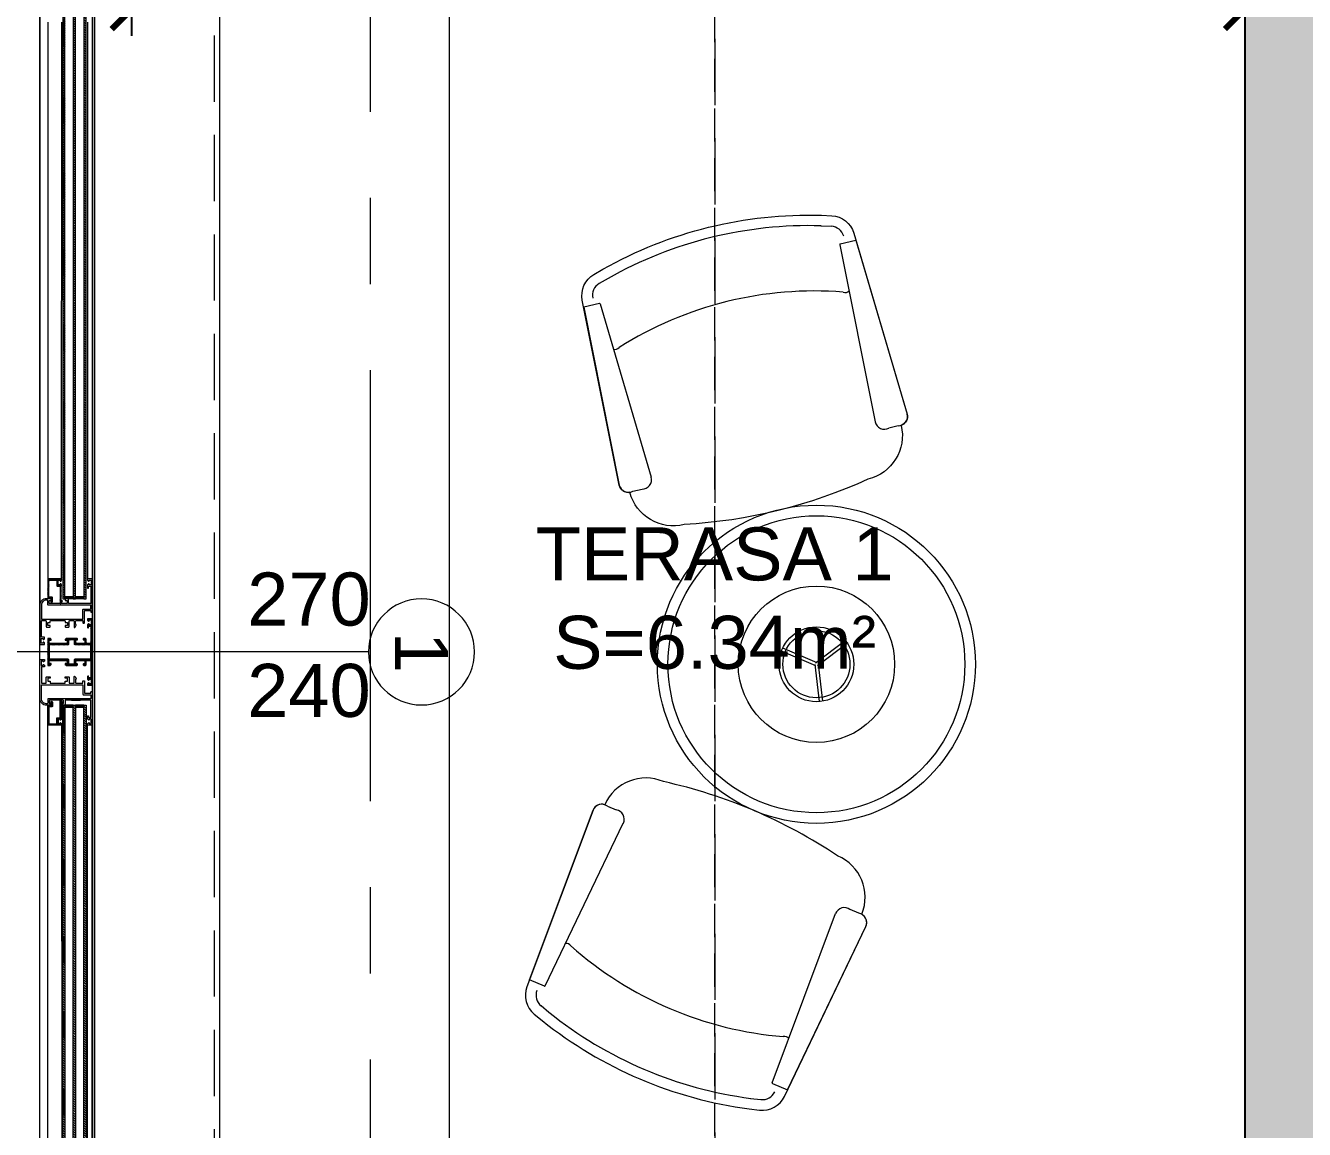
# Model space of a CAD drawing. Header units: centimetres. Extents: x 86156 to 91557, y -55119 to -48172.
# Drawn here: x 89018.8 to 89260, y -51895.5 to -51687.4 of the extents above; entities that cross this region are included whole.
import ezdxf

# ---------------------------------------------------------------- set-up
doc = ezdxf.new("R2010")
doc.units = ezdxf.units.CM
doc.header["$LTSCALE"] = 50
doc.header["$MEASUREMENT"] = 0
for name, pattern in [('AXES', [2, 1.25, -0.25, 0.25, -0.25]), ('CACHE', [0.375, 0.25, -0.125]), ('CACHE2', [4.7625, 3.175, -1.5875])]:
    doc.linetypes.add(name, pattern=pattern)
doc.layers.get('0').update_dxf_attribs({"color": 8})
for name, color, linetype in [('AXES', 10, 'AXES'), ('BORD', 5, 'Continuous'), ('COTE 50ème', 1, 'Continuous')]:
    doc.layers.add(name, color=color, linetype=linetype)
for name, color, linetype, lineweight in [('BETON CACHE', 4, 'CACHE', 5), ('BETON HACHURE', 253, 'Continuous', 13), ('CONSOLE ISOL.', 214, 'Continuous', 15), ('MACONNERIE COUPE', 7, 'Continuous', 30), ('mobilimi', 8, 'Continuous', 9), ('WINDOWS', 21, 'Continuous', 5)]:
    doc.layers.add(name, color=color, linetype=linetype, lineweight=lineweight)
doc.layers.add('DEMOL', color=7, linetype='Continuous', lineweight=60, true_color=0x997300)
doc.layers.add('FMULT', color=150, linetype='Continuous', plot=False)
doc.styles.add('GENERATED_STYLE_1', font='arial.ttf')
doc.styles.add('RS_TEXT_1.50', font='arial.ttf', dxfattribs={"height": 12.5})
doc.styles.add('RS_TXT_50', font='arial.ttf', dxfattribs={"height": 12.5})
doc.dimstyles.new('RS_50CM_LINEAIRE', dxfattribs={"dimscale": 5, "dimtxt": 12.5, "dimasz": 1.5, "dimexe": 1, "dimexo": 2.5, "dimgap": 1, "dimtad": 1, "dimdec": 1, "dimrnd": 0.5, "dimdsep": 46, "dimtxsty": 'RS_TXT_50', "dimblk1": 'ARCHTICK', "dimblk2": 'ARCHTICK', "dimsah": 1, "dimcen": 2.5, "dimdle": 1, "dimclrt": 4, "dimadec": 0, "dimazin": 2, "dimtfac": 1, "dimtdec": 1, "dimtix": 1, "dimtmove": 2, "dimatfit": 3, "dimfxl": 1, "dimtolj": 1, "dimtzin": 0, "dimarcsym": 0})
pattern_1 = [(135, (-46708.70849, -43897.46996), (-0.08838834765, -0.08838834765), [])]
pattern_2 = [(135, (-46708.9128, -43897.46996), (-0.2209708691, -0.2209708691), [])]

# ---------------------------------------------------------------- blocks, each defined once
blk = doc.blocks.new('A$Ccef6f35f')
at = {"layer": 'AXES', "lineweight": 5, "ltscale": 1.3}
blk.add_line((805, 1580), (805, -1344.97), dxfattribs=at)
blk = doc.blocks.new('DRITARE POS 1')
at = {"layer": 'WINDOWS'}
h = blk.add_hatch(dxfattribs=at)
h.set_pattern_fill('ANSI31', color=140, scale=2.5, angle=450)
h.set_pattern_definition(pattern_2)
h.paths.add_polyline_path([(-8.71, -124.96), (-8.71, -12.58), (-8.31, -12.58), (-8.31, -124.96)])
h.paths.add_polyline_path([(-6.71, -124.96), (-6.71, -12.58), (-6.31, -12.58), (-6.31, -124.96)])
h.paths.add_polyline_path([(-4.71, -124.96), (-4.71, -12.58), (-4.31, -12.58), (-4.31, -124.96)])
at = {"layer": 'WINDOWS', "transparency": 33554559}
h = blk.add_hatch(dxfattribs=at)
h.set_pattern_fill('ANSI31', color=140, angle=450)
h.set_pattern_definition([(135, (-46708.90849, -43880.46996), (-0.08838834765, -0.08838834765), [])])
h.paths.add_polyline_path([(-6.71, -12.58), (-8.31, -12.58), (-8.31, -12.98), (-6.71, -12.98)])
h.paths.add_polyline_path([(-4.71, -12.58), (-6.31, -12.58), (-6.31, -12.98), (-4.71, -12.98)])
h.paths.add_polyline_path([(-6.71, -124.56), (-8.31, -124.56), (-8.31, -124.96), (-6.71, -124.96)])
h.paths.add_polyline_path([(-4.71, -124.56), (-6.31, -124.56), (-6.31, -124.96), (-4.71, -124.96)])
h = blk.add_hatch(dxfattribs=at)
h.set_pattern_fill('ANSI31', color=256, angle=450)
h.set_pattern_definition(pattern_1)
h.paths.add_polyline_path([(-1.49, -121.28, 0.414214), (-1.55, -121.22), (-4.06, -121.22, 0.414214), (-4.11, -121.28), (-4.11, -121.48, 0.250765), (-4.09, -121.53), (-3.92, -121.66, 0.599022), (-3.83, -121.61), (-3.83, -121.54, -0.414214), (-3.78, -121.48), (-3.51, -121.48, -0.414214), (-3.46, -121.54), (-3.46, -122.28, -0.414214), (-3.51, -122.34), (-3.78, -122.34, -0.414214), (-3.83, -122.28), (-3.83, -122.21, 0.599022), (-3.92, -122.16), (-4.09, -122.29, 0.250765), (-4.11, -122.34), (-4.11, -122.54, 0.414214), (-4.06, -122.6), (-4.02, -122.6), (-4.02, -125.29, -0.414214), (-4.07, -125.34), (-4.15, -125.34, 0.603122), (-4.23, -125.49), (-3.98, -125.85, 0.737396), (-3.81, -125.79), (-3.81, -122.66, -0.414214), (-3.76, -122.6), (-3.31, -122.6, 0.414214), (-3.22, -122.51), (-3.22, -121.5, -0.414214), (-3.16, -121.44), (-1.81, -121.44, -0.414214), (-1.72, -121.54), (-1.72, -124.58, -0.414214), (-1.81, -124.67), (-2.28, -124.67, 0.414214), (-2.37, -124.77), (-2.37, -125.5, 1.657435), (-2.12, -125.37, -0.247394), (-2.15, -125.33), (-2.15, -124.95, -0.414214), (-2.09, -124.9), (-1.74, -124.9), (-1.74, -124.95), (-1.49, -124.95), (-1.49, -124.9)])
at = {"layer": 'WINDOWS'}
h = blk.add_hatch(dxfattribs=at)
h.set_pattern_fill('ANSI31', color=256, angle=450)
h.set_pattern_definition(pattern_1)
h.paths.add_polyline_path([(-9.61, -130.17, -0.414214), (-9.56, -130.11), (-9.26, -130.11, -0.414214), (-9.2, -130.17), (-9.2, -130.38, 1), (-9, -130.38), (-9, -129.85, 0.250765), (-9.02, -129.8), (-9.19, -129.69, 0.599022), (-9.28, -129.74), (-9.28, -129.81, -0.414214), (-9.33, -129.87), (-9.59, -129.87, -0.414214), (-9.65, -129.81), (-9.65, -129.03, -0.414214), (-9.59, -128.97), (-9.33, -128.97, -0.414214), (-9.28, -129.03), (-9.28, -129.14, 0.599022), (-9.19, -129.19), (-9.02, -129.07, 0.250765), (-9, -129.03), (-9, -128.78, 0.414214), (-9.05, -128.73), (-9.84, -128.73, 0.414214), (-9.89, -128.78), (-9.89, -135), (-9.89, -141.22, 0.414214), (-9.84, -141.27), (-9.05, -141.27, 0.414214), (-9, -141.22), (-9, -140.97, 0.250765), (-9.02, -140.93), (-9.19, -140.81, 0.599022), (-9.28, -140.86), (-9.28, -140.97, -0.414214), (-9.33, -141.03), (-9.59, -141.03, -0.414214), (-9.65, -140.97), (-9.65, -140.19, -0.414214), (-9.59, -140.13), (-9.33, -140.13, -0.414214), (-9.28, -140.19), (-9.28, -140.26, 0.599022), (-9.19, -140.31), (-9.02, -140.2, 0.250765), (-9, -140.15), (-9, -139.62, 1), (-9.2, -139.62), (-9.2, -139.83, -0.414214), (-9.26, -139.89), (-9.56, -139.89, -0.414214), (-9.61, -139.83), (-9.61, -136.66, -0.414214), (-9.56, -136.61), (-8.83, -136.61, -0.414214), (-8.74, -136.7), (-8.74, -137.35, 0.414214), (-8.55, -137.54), (-8.29, -137.54, 0.198912), (-8.25, -137.52), (-8.19, -137.46, 0.198912), (-8.18, -137.42), (-8.18, -137.31, 0.414214), (-8.23, -137.26), (-8.4, -137.26, -0.414214), (-8.46, -137.2), (-8.46, -136.7, -0.414214), (-8.36, -136.61), (-6.91, -136.61, -0.414214), (-6.81, -136.7), (-6.81, -137.2, -0.414214), (-6.87, -137.26), (-7.04, -137.26, 0.414214), (-7.09, -137.31), (-7.09, -137.42, 0.198912), (-7.08, -137.46), (-7.02, -137.52, 0.198912), (-6.98, -137.54), (-4.97, -137.54, 0.198912), (-4.93, -137.52), (-4.78, -137.37, 0.198912), (-4.76, -137.33), (-4.76, -137.26, 0.414214), (-4.82, -137.2), (-5, -137.2, -0.340481), (-5.13, -137.11), (-5.13, -136.7, -0.414214), (-5.04, -136.61), (-1.87, -136.61, -0.414214), (-1.77, -136.7), (-1.77, -137.11, -0.414214), (-1.87, -137.2), (-2.09, -137.2, 0.414214), (-2.15, -137.26), (-2.15, -137.33, 0.198912), (-2.13, -137.37), (-1.98, -137.52, 0.198912), (-1.94, -137.54), (-1.55, -137.54, 0.414214), (-1.49, -137.48), (-1.49, -135), (-1.49, -132.52, 0.414214), (-1.55, -132.46), (-1.94, -132.46, 0.198912), (-1.98, -132.48), (-2.13, -132.63, 0.198912), (-2.15, -132.67), (-2.15, -132.74, 0.414214), (-2.09, -132.8), (-1.87, -132.8, -0.414214), (-1.77, -132.89), (-1.77, -133.3, -0.414214), (-1.87, -133.39), (-5.04, -133.39, -0.414214), (-5.13, -133.3), (-5.13, -132.89, -0.340481), (-5, -132.8), (-4.82, -132.8, 0.414214), (-4.76, -132.74), (-4.76, -132.67, 0.198912), (-4.78, -132.63), (-4.93, -132.48, 0.198912), (-4.97, -132.46), (-6.98, -132.46, 0.198912), (-7.02, -132.48), (-7.08, -132.54, 0.198912), (-7.09, -132.58), (-7.09, -132.69, 0.414214), (-7.04, -132.74), (-6.87, -132.74, -0.414214), (-6.81, -132.8), (-6.81, -133.3, -0.414214), (-6.91, -133.39), (-8.36, -133.39, -0.414214), (-8.46, -133.3), (-8.46, -132.8, -0.414214), (-8.4, -132.74), (-8.23, -132.74, 0.414214), (-8.18, -132.69), (-8.18, -132.58, 0.198912), (-8.19, -132.54), (-8.25, -132.48, 0.198912), (-8.29, -132.46), (-8.55, -132.46, 0.414214), (-8.74, -132.65), (-8.74, -133.3, -0.414214), (-8.83, -133.39), (-9.56, -133.39, -0.414214), (-9.61, -133.34)])
h.paths.add_polyline_path([(-9.56, -133.67), (-6.63, -133.67), (-6.53, -133.58), (-6.53, -132.83), (-6.44, -132.74), (-5.51, -132.74), (-5.41, -132.83), (-5.41, -133.58), (-5.32, -133.67), (-1.83, -133.67), (-1.77, -133.73), (-1.77, -135), (-1.77, -136.27), (-1.83, -136.33), (-5.32, -136.33), (-5.41, -136.42), (-5.41, -137.17), (-5.51, -137.26), (-6.44, -137.26), (-6.53, -137.17), (-6.53, -136.42), (-6.63, -136.33), (-9.56, -136.33), (-9.61, -136.27), (-9.61, -135), (-9.61, -133.73)], flags=16)
at = {"layer": 'WINDOWS', "transparency": 33554559}
h = blk.add_hatch(dxfattribs=at)
h.set_pattern_fill('ANSI31', color=256, angle=450)
h.set_pattern_definition(pattern_1)
h.paths.add_polyline_path([(-1.49, -145.1), (-1.49, -145.05), (-1.74, -145.05), (-1.74, -145.1), (-2.09, -145.1, -0.414214), (-2.15, -145.05), (-2.15, -144.67, -0.247394), (-2.12, -144.63, 1.657435), (-2.37, -144.5), (-2.37, -145.23, 0.414214), (-2.28, -145.33), (-1.81, -145.33, -0.414214), (-1.72, -145.42), (-1.72, -148.46, -0.414214), (-1.81, -148.56), (-3.16, -148.56, -0.414214), (-3.22, -148.5), (-3.22, -147.49, 0.414214), (-3.31, -147.4), (-3.76, -147.4, -0.414214), (-3.81, -147.34), (-3.81, -144.21, 0.737396), (-3.98, -144.15), (-4.23, -144.51, 0.603122), (-4.15, -144.66), (-4.07, -144.66, -0.414214), (-4.02, -144.71), (-4.02, -147.4), (-4.06, -147.4, 0.414214), (-4.11, -147.46), (-4.11, -147.66, 0.250765), (-4.09, -147.71), (-3.92, -147.84, 0.599022), (-3.83, -147.79), (-3.83, -147.72, -0.414214), (-3.78, -147.66), (-3.51, -147.66, -0.414214), (-3.46, -147.72), (-3.46, -148.46, -0.414214), (-3.51, -148.52), (-3.78, -148.52, -0.414214), (-3.83, -148.46), (-3.83, -148.39, 0.599022), (-3.92, -148.34), (-4.09, -148.47, 0.250765), (-4.11, -148.52), (-4.11, -148.72, 0.414214), (-4.06, -148.78), (-1.55, -148.78, 0.414214), (-1.49, -148.72)])
at = {"layer": 'WINDOWS'}
h = blk.add_hatch(dxfattribs=at)
h.set_pattern_fill('ANSI31', color=140, scale=2.5, angle=450)
h.set_pattern_definition(pattern_2)
h.paths.add_polyline_path([(-8.71, -145.04), (-8.71, -257.42), (-8.31, -257.42), (-8.31, -145.04)])
h.paths.add_polyline_path([(-6.71, -145.04), (-6.71, -257.42), (-6.31, -257.42), (-6.31, -145.04)])
h.paths.add_polyline_path([(-4.71, -145.04), (-4.71, -257.42), (-4.31, -257.42), (-4.31, -145.04)])
at = {"layer": 'WINDOWS', "transparency": 33554559}
h = blk.add_hatch(dxfattribs=at)
h.set_pattern_fill('ANSI31', color=140, angle=450)
h.set_pattern_definition([(135, (-46708.90849, -43914.46996), (-0.08838834765, -0.08838834765), [])])
h.paths.add_polyline_path([(-6.71, -257.42), (-8.31, -257.42), (-8.31, -257.02), (-6.71, -257.02)])
h.paths.add_polyline_path([(-4.71, -257.42), (-6.31, -257.42), (-6.31, -257.02), (-4.71, -257.02)])
h.paths.add_polyline_path([(-6.71, -145.44), (-8.31, -145.44), (-8.31, -145.04), (-6.71, -145.04)])
h.paths.add_polyline_path([(-4.71, -145.44), (-6.31, -145.44), (-6.31, -145.04), (-4.71, -145.04)])
at = {"layer": 'WINDOWS', "color": 165, "linetype": 'CACHE'}
blk.add_line((-32.9, -270), (-32.9, 0), dxfattribs=at)
at = {"layer": 'WINDOWS'}
for p, q in [((-0.01, -11.48), (0, -126.13)), ((-9.89, -16.28), (-9.89, -121.28)), ((-9, -16.26), (-9, -121.28)), ((-4.11, -121.28), (-4.12, -16.26)), ((-1.5, -16.26), (-1.49, -121.28)), ((-5.98, -125.89), (-7.66, -125.89)), ((-0.01, -258.52), (0, -143.87)), ((-9.89, -253.72), (-9.89, -148.72)), ((-9, -253.74), (-9, -148.72)), ((-4.11, -148.72), (-4.12, -253.74)), ((-1.5, -253.74), (-1.49, -148.72))]:
    blk.add_line(p, q, dxfattribs=at)
at = {"layer": 'WINDOWS', "color": 165}
blk.add_line((-61.99, -135), (34.01, -135), dxfattribs=at)
for points in [[(-9.9, 0), (-9.9, -270), (-33.9, -270), (-33.9, 0)], [(-10.3, -269.6), (-10.3, -0.4), (-9.9, 0), (-9.9, -270)], [(0, 0), (0, -270), (10, -270), (10, 0)]]:
    blk.add_lwpolyline(points, close=True, dxfattribs=at)
at = {"layer": 'WINDOWS'}
for points in [[(-9.9, -270), (-9.9, 0), (0, 0), (0, -270)], [(-1.77, -135), (-1.77, -133.73), (-1.83, -133.67), (-5.32, -133.67), (-5.41, -133.58), (-5.41, -132.83), (-5.51, -132.74), (-6.44, -132.74), (-6.53, -132.83), (-6.53, -133.58), (-6.63, -133.67), (-9.56, -133.67), (-9.61, -133.73), (-9.61, -135), (-9.61, -136.27), (-9.56, -136.33), (-6.63, -136.33), (-6.53, -136.42), (-6.53, -137.17), (-6.44, -137.26), (-5.51, -137.26), (-5.41, -137.17), (-5.41, -136.42), (-5.32, -136.33), (-1.83, -136.33), (-1.77, -136.27)]]:
    blk.add_lwpolyline(points, close=True, dxfattribs=at)
at = {"layer": 'WINDOWS', "color": 140}
for points in [[(-8.71, -124.96), (-8.71, -12.58), (-8.31, -12.58), (-8.31, -124.96)], [(-6.71, -124.96), (-6.71, -12.58), (-6.31, -12.58), (-6.31, -124.96)], [(-4.71, -124.96), (-4.71, -12.58), (-4.31, -12.58), (-4.31, -124.96)], [(-6.71, -124.56), (-8.31, -124.56), (-8.31, -124.96), (-6.71, -124.96)], [(-4.71, -124.56), (-6.31, -124.56), (-6.31, -124.96), (-4.71, -124.96)], [(-8.71, -145.04), (-8.71, -257.42), (-8.31, -257.42), (-8.31, -145.04)], [(-6.71, -145.44), (-8.31, -145.44), (-8.31, -145.04), (-6.71, -145.04)], [(-6.71, -145.04), (-6.71, -257.42), (-6.31, -257.42), (-6.31, -145.04)], [(-4.71, -145.44), (-6.31, -145.44), (-6.31, -145.04), (-4.71, -145.04)], [(-4.71, -145.04), (-4.71, -257.42), (-4.31, -257.42), (-4.31, -145.04)]]:
    blk.add_lwpolyline(points, close=True, dxfattribs=at)
at = {"layer": 'WINDOWS'}
for points in [[(0, -133.53, -0.414214), (-0.06, -133.58), (-0.84, -133.58, -0.414214), (-0.9, -133.53), (-0.9, -133.32, -0.250765), (-0.87, -133.27), (-0.7, -133.14, -0.599022), (-0.62, -133.19), (-0.62, -133.28, 0.414214), (-0.56, -133.34), (-0.3, -133.34, 0.414214), (-0.24, -133.28), (-0.24, -132.5, 0.414214), (-0.3, -132.44), (-0.56, -132.44, 0.414214), (-0.62, -132.5), (-0.62, -132.59, -0.599022), (-0.7, -132.64), (-0.87, -132.51, -0.250765), (-0.9, -132.46), (-0.9, -132.26, -0.414214), (-0.84, -132.2), (-0.34, -132.2, 0.414214), (-0.28, -132.14), (-0.28, -129.19, 0.414214), (-0.37, -129.1), (-1.12, -129.1, 0.414214), (-1.21, -129.19), (-1.21, -130.22, -0.414214), (-1.31, -130.31), (-1.87, -130.31, -0.414214), (-1.96, -130.22), (-1.96, -130.09, -0.414214), (-1.9, -130.03), (-1.55, -130.03, 0.414214), (-1.49, -129.98), (-1.49, -129.53, 0.414214), (-1.55, -129.47), (-1.9, -129.47, -0.414214), (-1.96, -129.42), (-1.96, -129.16, 0.414214), (-2.02, -129.1), (-4.7, -129.1, 0.414214), (-4.76, -129.16), (-4.76, -129.42, -0.414214), (-4.82, -129.47), (-5.17, -129.47, 0.414214), (-5.23, -129.53), (-5.23, -129.98, 0.414214), (-5.17, -130.03), (-4.82, -130.03, -0.414214), (-4.76, -130.09), (-4.76, -130.22, -0.414214), (-4.85, -130.31), (-5.41, -130.31, -0.414214), (-5.51, -130.22), (-5.51, -129.19, 0.414214), (-5.6, -129.1), (-6.38, -129.1, 0.414214), (-6.48, -129.19), (-6.48, -130.31, -0.809546), (-6.66, -130.35), (-6.85, -129.93, -0.543142), (-6.79, -129.85, 0.414214), (-6.74, -129.79), (-6.74, -129.19, 0.414214), (-6.83, -129.1), (-8.06, -129.1, 0.414214), (-8.12, -129.16), (-8.12, -129.51, -0.414214), (-8.18, -129.57), (-8.34, -129.57, -0.414214), (-8.4, -129.51), (-8.4, -127.29, 0.414214), (-8.49, -127.2), (-9.56, -127.2, 0.414214), (-9.61, -127.25), (-9.61, -127.46, -0.414214), (-9.67, -127.51), (-9.84, -127.51, -0.414214), (-9.89, -127.46), (-9.89, -121.28, -0.414214), (-9.84, -121.22), (-9.05, -121.22, -0.414214), (-9, -121.28), (-9, -121.49, -0.250765), (-9.02, -121.53), (-9.19, -121.66, -0.599022), (-9.28, -121.62), (-9.28, -121.52, 0.414214), (-9.33, -121.47), (-9.59, -121.47, 0.414214), (-9.65, -121.52), (-9.65, -122.31, 0.414214), (-9.59, -122.36), (-9.33, -122.36, 0.414214), (-9.28, -122.31), (-9.28, -122.21, -0.599022), (-9.19, -122.17), (-9.02, -122.3, -0.250765), (-9, -122.34), (-9, -122.92, -0.414214), (-9.05, -122.98), (-9.15, -122.98, -0.414214), (-9.2, -122.92), (-9.2, -122.66, 0.414214), (-9.26, -122.61), (-9.56, -122.61, 0.414214), (-9.61, -122.66), (-9.61, -125.83, 0.414214), (-9.56, -125.89), (-4.82, -125.89, 0.414214), (-4.76, -125.83), (-4.76, -125.01, -0.414214), (-4.71, -124.96), (-4.32, -124.96, -0.198912), (-4.28, -124.97), (-4.13, -125.13, -0.198912), (-4.11, -125.17), (-4.11, -125.24, -0.414214), (-4.17, -125.29), (-4.39, -125.29, 0.414214), (-4.48, -125.39), (-4.48, -125.8, 0.414214), (-4.39, -125.89), (-1.87, -125.89, 0.414214), (-1.77, -125.8), (-1.77, -125.39, 0.414214), (-1.87, -125.29), (-2.09, -125.29, -0.414214), (-2.15, -125.24), (-2.15, -125.17, -0.198912), (-2.13, -125.13), (-1.98, -124.97, -0.198912), (-1.94, -124.96), (-1.21, -124.96, -0.414214), (0, -126.17)], [(-1.74, -124.9), (-2.09, -124.9, 0.414214), (-2.15, -124.95), (-2.15, -125.33, 0.247394), (-2.12, -125.37, -1.657435), (-2.37, -125.5), (-2.37, -124.77, -0.414214), (-2.28, -124.67), (-1.81, -124.67, 0.414214), (-1.72, -124.58), (-1.72, -121.54, 0.414214), (-1.81, -121.44), (-3.16, -121.44, 0.414214), (-3.22, -121.5), (-3.22, -122.51, -0.414214), (-3.31, -122.6), (-3.76, -122.6, 0.414214), (-3.81, -122.66), (-3.81, -125.79, -0.737396), (-3.98, -125.85), (-4.23, -125.49, -0.603122), (-4.15, -125.34), (-4.07, -125.34, 0.414214), (-4.02, -125.29), (-4.02, -122.6), (-4.06, -122.6, -0.414214), (-4.11, -122.54), (-4.11, -122.34, -0.250765), (-4.09, -122.29), (-3.92, -122.16, -0.599022), (-3.83, -122.21), (-3.83, -122.28, 0.414214), (-3.78, -122.34), (-3.51, -122.34, 0.414214), (-3.46, -122.28), (-3.46, -121.54, 0.414214), (-3.51, -121.48), (-3.78, -121.48, 0.414214), (-3.83, -121.54), (-3.83, -121.61, -0.599022), (-3.92, -121.66), (-4.09, -121.53, -0.250765), (-4.11, -121.48), (-4.11, -121.28, -0.414214), (-4.06, -121.22), (-1.55, -121.22, -0.414214), (-1.49, -121.28), (-1.49, -124.9), (-1.49, -124.95), (-1.74, -124.95)], [(-1.49, -125.33, -0.414214), (-1.4, -125.24), (-1.18, -125.24), (-1.18, -125.24, -0.414214), (-0.28, -126.17), (-0.28, -128.77, -0.414214), (-0.34, -128.82), (-8.06, -128.82, -0.414214), (-8.12, -128.77), (-8.12, -127.01, 0.414214), (-8.21, -126.92), (-9.52, -126.92, -0.414214), (-9.61, -126.82), (-9.61, -126.26, -0.414214), (-9.52, -126.17), (-1.59, -126.17, 0.414214), (-1.49, -126.08)], [(-1.49, -135), (-1.49, -132.52, 0.414214), (-1.55, -132.46), (-1.94, -132.46, 0.198912), (-1.98, -132.48), (-2.13, -132.63, 0.198912), (-2.15, -132.67), (-2.15, -132.74, 0.414214), (-2.09, -132.8), (-1.87, -132.8, -0.414214), (-1.77, -132.89), (-1.77, -133.3, -0.414214), (-1.87, -133.39), (-5.04, -133.39, -0.414214), (-5.13, -133.3), (-5.13, -132.89, -0.340481), (-5, -132.8), (-4.82, -132.8, 0.414214), (-4.76, -132.74), (-4.76, -132.67, 0.198912), (-4.78, -132.63), (-4.93, -132.48, 0.198912), (-4.97, -132.46), (-6.98, -132.46, 0.198912), (-7.02, -132.48), (-7.08, -132.54, 0.198912), (-7.09, -132.58), (-7.09, -132.69, 0.414214), (-7.04, -132.74), (-6.87, -132.74, -0.414214), (-6.81, -132.8), (-6.81, -133.3, -0.414214), (-6.91, -133.39), (-8.36, -133.39, -0.414214), (-8.46, -133.3), (-8.46, -132.8, -0.414214), (-8.4, -132.74), (-8.23, -132.74, 0.414214), (-8.18, -132.69), (-8.18, -132.58, 0.198912), (-8.19, -132.54), (-8.25, -132.48, 0.198912), (-8.29, -132.46), (-8.55, -132.46, 0.414214), (-8.74, -132.65), (-8.74, -133.3, -0.414214), (-8.83, -133.39), (-9.56, -133.39, -0.414214), (-9.61, -133.34), (-9.61, -130.17, -0.414214), (-9.56, -130.11), (-9.26, -130.11, -0.414214), (-9.2, -130.17), (-9.2, -130.38, 1), (-9, -130.38), (-9, -129.85, 0.250765), (-9.02, -129.8), (-9.19, -129.69, 0.599022), (-9.28, -129.74), (-9.28, -129.81, -0.414214), (-9.33, -129.87), (-9.59, -129.87, -0.414214), (-9.65, -129.81), (-9.65, -129.03, -0.414214), (-9.59, -128.97), (-9.33, -128.97, -0.414214), (-9.28, -129.03), (-9.28, -129.14, 0.599022), (-9.19, -129.19), (-9.02, -129.07, 0.250765), (-9, -129.03), (-9, -128.78, 0.414214), (-9.05, -128.73), (-9.84, -128.73, 0.414214), (-9.89, -128.78), (-9.89, -135), (-9.89, -141.22, 0.414214), (-9.84, -141.27), (-9.05, -141.27, 0.414214), (-9, -141.22), (-9, -140.97, 0.250765), (-9.02, -140.93), (-9.19, -140.81, 0.599022), (-9.28, -140.86), (-9.28, -140.97, -0.414214), (-9.33, -141.03), (-9.59, -141.03, -0.414214), (-9.65, -140.97), (-9.65, -140.19, -0.414214), (-9.59, -140.13), (-9.33, -140.13, -0.414214), (-9.28, -140.19), (-9.28, -140.26, 0.599022), (-9.19, -140.31), (-9.02, -140.2, 0.250765), (-9, -140.15), (-9, -139.62, 1), (-9.2, -139.62), (-9.2, -139.83, -0.414214), (-9.26, -139.89), (-9.56, -139.89, -0.414214), (-9.61, -139.83), (-9.61, -136.66, -0.414214), (-9.56, -136.61), (-8.83, -136.61, -0.414214), (-8.74, -136.7), (-8.74, -137.35, 0.414214), (-8.55, -137.54), (-8.29, -137.54, 0.198912), (-8.25, -137.52), (-8.19, -137.46, 0.198912), (-8.18, -137.42), (-8.18, -137.31, 0.414214), (-8.23, -137.26), (-8.4, -137.26, -0.414214), (-8.46, -137.2), (-8.46, -136.7, -0.414214), (-8.36, -136.61), (-6.91, -136.61, -0.414214), (-6.81, -136.7), (-6.81, -137.2, -0.414214), (-6.87, -137.26), (-7.04, -137.26, 0.414214), (-7.09, -137.31), (-7.09, -137.42, 0.198912), (-7.08, -137.46), (-7.02, -137.52, 0.198912), (-6.98, -137.54), (-4.97, -137.54, 0.198912), (-4.93, -137.52), (-4.78, -137.37, 0.198912), (-4.76, -137.33), (-4.76, -137.26, 0.414214), (-4.82, -137.2), (-5, -137.2, -0.340481), (-5.13, -137.11), (-5.13, -136.7, -0.414214), (-5.04, -136.61), (-1.87, -136.61, -0.414214), (-1.77, -136.7), (-1.77, -137.11, -0.414214), (-1.87, -137.2), (-2.09, -137.2, 0.414214), (-2.15, -137.26), (-2.15, -137.33, 0.198912), (-2.13, -137.37), (-1.98, -137.52, 0.198912), (-1.94, -137.54), (-1.55, -137.54, 0.414214), (-1.49, -137.48)], [(0, -136.47, 0.414214), (-0.06, -136.42), (-0.84, -136.42, 0.414214), (-0.9, -136.47), (-0.9, -136.68, 0.250765), (-0.87, -136.73), (-0.7, -136.86, 0.599022), (-0.62, -136.81), (-0.62, -136.72, -0.414214), (-0.56, -136.66), (-0.3, -136.66, -0.414214), (-0.24, -136.72), (-0.24, -137.5, -0.414214), (-0.3, -137.56), (-0.56, -137.56, -0.414214), (-0.62, -137.5), (-0.62, -137.41, 0.599022), (-0.7, -137.36), (-0.87, -137.49, 0.250765), (-0.9, -137.54), (-0.9, -137.74, 0.414214), (-0.84, -137.8), (-0.34, -137.8, -0.414214), (-0.28, -137.86), (-0.28, -140.81, -0.414214), (-0.37, -140.9), (-1.12, -140.9, -0.414214), (-1.21, -140.81), (-1.21, -139.78, 0.414214), (-1.31, -139.69), (-1.87, -139.69, 0.414214), (-1.96, -139.78), (-1.96, -139.91, 0.414214), (-1.9, -139.97), (-1.55, -139.97, -0.414214), (-1.49, -140.02), (-1.49, -140.47, -0.414214), (-1.55, -140.53), (-1.9, -140.53, 0.414214), (-1.96, -140.58), (-1.96, -140.84, -0.414214), (-2.02, -140.9), (-4.7, -140.9, -0.414214), (-4.76, -140.84), (-4.76, -140.58, 0.414214), (-4.82, -140.53), (-5.17, -140.53, -0.414214), (-5.23, -140.47), (-5.23, -140.02, -0.414214), (-5.17, -139.97), (-4.82, -139.97, 0.414214), (-4.76, -139.91), (-4.76, -139.78, 0.414214), (-4.85, -139.69), (-5.41, -139.69, 0.414214), (-5.51, -139.78), (-5.51, -140.81, -0.414214), (-5.6, -140.9), (-6.38, -140.9, -0.414214), (-6.48, -140.81), (-6.48, -139.69, 0.809546), (-6.66, -139.65), (-6.85, -140.07, 0.543142), (-6.79, -140.15, -0.414214), (-6.74, -140.21), (-6.74, -140.81, -0.414214), (-6.83, -140.9), (-8.06, -140.9, -0.414214), (-8.12, -140.84), (-8.12, -140.49, 0.414214), (-8.18, -140.43), (-8.34, -140.43, 0.414214), (-8.4, -140.49), (-8.4, -142.71, -0.414214), (-8.49, -142.8), (-9.56, -142.8, -0.414214), (-9.61, -142.75), (-9.61, -142.54, 0.414214), (-9.67, -142.49), (-9.84, -142.49, 0.414214), (-9.89, -142.54), (-9.89, -148.72, 0.414214), (-9.84, -148.78), (-9.05, -148.78, 0.414214), (-9, -148.72), (-9, -148.51, 0.250765), (-9.02, -148.47), (-9.19, -148.34, 0.599022), (-9.28, -148.38), (-9.28, -148.48, -0.414214), (-9.33, -148.53), (-9.59, -148.53, -0.414214), (-9.65, -148.48), (-9.65, -147.69, -0.414214), (-9.59, -147.64), (-9.33, -147.64, -0.414214), (-9.28, -147.69), (-9.28, -147.79, 0.599022), (-9.19, -147.83), (-9.02, -147.7, 0.250765), (-9, -147.66), (-9, -147.08, 0.414214), (-9.05, -147.02), (-9.15, -147.02, 0.414214), (-9.2, -147.08), (-9.2, -147.34, -0.414214), (-9.26, -147.39), (-9.56, -147.39, -0.414214), (-9.61, -147.34), (-9.61, -144.17, -0.414214), (-9.56, -144.11), (-5.47, -144.11, -0.414214), (-5.41, -144.17), (-5.41, -144.99, 0.414214), (-5.36, -145.04), (-4.97, -145.04, 0.198912), (-4.93, -145.03), (-4.78, -144.87, 0.198912), (-4.76, -144.83), (-4.76, -144.76, 0.414214), (-4.82, -144.71), (-5.04, -144.71, -0.414214), (-5.13, -144.61), (-5.13, -144.2, -0.414214), (-5.04, -144.11), (-1.87, -144.11, -0.414214), (-1.77, -144.2), (-1.77, -144.61, -0.414214), (-1.87, -144.71), (-2.09, -144.71, 0.414214), (-2.15, -144.76), (-2.15, -144.83, 0.198912), (-2.13, -144.87), (-1.98, -145.03, 0.198912), (-1.94, -145.04), (-1.21, -145.04, 0.414214), (0, -143.83)], [(-1.49, -144.67, 0.414214), (-1.4, -144.76), (-1.18, -144.76), (-1.18, -144.76, 0.414214), (-0.28, -143.83), (-0.28, -141.23, 0.414214), (-0.34, -141.18), (-8.06, -141.18, 0.414214), (-8.12, -141.23), (-8.12, -142.99, -0.414214), (-8.21, -143.08), (-9.52, -143.08, 0.414214), (-9.61, -143.18), (-9.61, -143.74, 0.414214), (-9.52, -143.83), (-1.59, -143.83, -0.414214), (-1.49, -143.92)], [(-1.74, -145.1), (-2.09, -145.1, -0.414214), (-2.15, -145.05), (-2.15, -144.67, -0.247394), (-2.12, -144.63, 1.657435), (-2.37, -144.5), (-2.37, -145.23, 0.414214), (-2.28, -145.33), (-1.81, -145.33, -0.414214), (-1.72, -145.42), (-1.72, -148.46, -0.414214), (-1.81, -148.56), (-3.16, -148.56, -0.414214), (-3.22, -148.5), (-3.22, -147.49, 0.414214), (-3.31, -147.4), (-3.76, -147.4, -0.414214), (-3.81, -147.34), (-3.81, -144.21, 0.737396), (-3.98, -144.15), (-4.23, -144.51, 0.603122), (-4.15, -144.66), (-4.07, -144.66, -0.414214), (-4.02, -144.71), (-4.02, -147.4), (-4.06, -147.4, 0.414214), (-4.11, -147.46), (-4.11, -147.66, 0.250765), (-4.09, -147.71), (-3.92, -147.84, 0.599022), (-3.83, -147.79), (-3.83, -147.72, -0.414214), (-3.78, -147.66), (-3.51, -147.66, -0.414214), (-3.46, -147.72), (-3.46, -148.46, -0.414214), (-3.51, -148.52), (-3.78, -148.52, -0.414214), (-3.83, -148.46), (-3.83, -148.39, 0.599022), (-3.92, -148.34), (-4.09, -148.47, 0.250765), (-4.11, -148.52), (-4.11, -148.72, 0.414214), (-4.06, -148.78), (-1.55, -148.78, 0.414214), (-1.49, -148.72), (-1.49, -145.1), (-1.49, -145.05), (-1.74, -145.05)]]:
    blk.add_lwpolyline(points, format="xyb", close=True, dxfattribs=at)
at = {"layer": 'WINDOWS', "color": 165}
blk.add_lwpolyline([(-71.99, -125, 1), (-71.99, -145, 1)], format="xyb", close=True, dxfattribs=at)
at = {"layer": 'WINDOWS', "color": 165, "char_height": 10, "attachment_point": 7, "style": 'GENERATED_STYLE_1'}
for s, insert, rotation in [('\\A1;\\pt0;240{\\H0.66x;\\S^  ;}', (-39.11, -119.83), 180), ('\\A1;\\pt0;1', (-66.99, -138.81), 90), ('\\A1;\\pt0;270', (-39.11, -139.83), 180)]:
    blk.add_mtext(s, dxfattribs=dict(at, insert=insert, rotation=rotation))
blk = doc.blocks.new('_ArchTick')
at = {"color": 0, "linetype": 'ByBlock', "const_width": 0.15}
blk.add_lwpolyline([(-0.5, -0.5), (0.5, 0.5)], dxfattribs=at)
blk = doc.blocks.new('*D1270')
at = {"layer": 'COTE 50ème', "color": 0, "lineweight": -2, "ltscale": 0.5, "transparency": 16777216}
for p, q in [((89318.75, -51665.49), (89318.75, -51945.49)), ((89051.25, -51670.49), (89323.75, -51670.49)), ((89051.25, -51940.49), (89323.75, -51940.49))]:
    blk.add_line(p, q, dxfattribs=at)
at = {"layer": 'Defpoints', "color": 0, "ltscale": 0.5, "transparency": 16777216}
for p in [(89038.75, -51670.49), (89038.75, -51940.49), (89318.75, -51940.49)]:
    blk.add_point(p, dxfattribs=at)
at = {"layer": 'COTE 50ème', "color": 0, "lineweight": -2, "ltscale": 0.5, "transparency": 16777216, "xscale": 7.5, "yscale": 7.5, "zscale": 7.5}
for p, rotation in [((89318.75, -51670.49), 90), ((89318.75, -51940.49), 270)]:
    blk.add_blockref('_ArchTick', p, dxfattribs=dict(at, rotation=rotation))
at = {"layer": 'COTE 50ème', "color": 4, "lineweight": 5, "ltscale": 0.5, "transparency": 16777216, "char_height": 12.5, "attachment_point": 5, "rotation": 90, "style": 'RS_TXT_50'}
for s, insert in [('\\A1;270', (89307.37, -51805.49)), ('\\A1;240', (89330.13, -51805.49))]:
    blk.add_mtext(s, dxfattribs=dict(at, insert=insert))
blk = doc.blocks.new('*D1275')
at = {"layer": 'COTE 50ème', "color": 0, "lineweight": -2, "ltscale": 0.5, "transparency": 16777216}
for p, q in [((89358.75, -51627.37), (89358.75, -51977.37)), ((89261.25, -51632.37), (89363.75, -51632.37)), ((89261.25, -51972.37), (89363.75, -51972.37))]:
    blk.add_line(p, q, dxfattribs=at)
at = {"layer": 'Defpoints', "color": 0, "ltscale": 0.5, "transparency": 16777216}
for p in [(89248.75, -51632.37), (89248.75, -51972.37), (89358.75, -51972.37)]:
    blk.add_point(p, dxfattribs=at)
at = {"layer": 'COTE 50ème', "color": 0, "lineweight": -2, "ltscale": 0.5, "transparency": 16777216, "xscale": 7.5, "yscale": 7.5, "zscale": 7.5}
for p, rotation in [((89358.75, -51632.37), 90), ((89358.75, -51972.37), 270)]:
    blk.add_blockref('_ArchTick', p, dxfattribs=dict(at, rotation=rotation))
at = {"layer": 'COTE 50ème', "color": 4, "lineweight": 5, "ltscale": 0.5, "transparency": 16777216, "insert": (89347.37, -51802.37), "char_height": 12.5, "attachment_point": 5, "rotation": 90, "style": 'RS_TXT_50'}
blk.add_mtext('\\A1;340', dxfattribs=at)
blk = doc.blocks.new('*D1276')
at = {"layer": 'COTE 50ème', "color": 0, "lineweight": -2, "ltscale": 0.5, "transparency": 16777216}
for p, q in [((89398.75, -49967.37), (89398.75, -51977.37)), ((89161.25, -49972.37), (89403.75, -49972.37)), ((89261.25, -51972.37), (89403.75, -51972.37))]:
    blk.add_line(p, q, dxfattribs=at)
at = {"layer": 'Defpoints', "color": 0, "ltscale": 0.5, "transparency": 16777216}
for p in [(89148.75, -49972.37), (89248.75, -51972.37), (89398.75, -51972.37)]:
    blk.add_point(p, dxfattribs=at)
at = {"layer": 'COTE 50ème', "color": 0, "lineweight": -2, "ltscale": 0.5, "transparency": 16777216, "xscale": 7.5, "yscale": 7.5, "zscale": 7.5}
for p, rotation in [((89398.75, -49972.37), 90), ((89398.75, -51972.37), 270)]:
    blk.add_blockref('_ArchTick', p, dxfattribs=dict(at, rotation=rotation))
at = {"layer": 'COTE 50ème', "color": 4, "lineweight": 5, "ltscale": 0.5, "transparency": 16777216, "insert": (89387.37, -50972.37), "char_height": 12.5, "attachment_point": 5, "rotation": 90, "style": 'RS_TXT_50'}
blk.add_mtext('\\A1;2000', dxfattribs=at)
blk = doc.blocks.new('*D1278')
at = {"layer": 'COTE 50ème', "color": 0, "lineweight": -2, "ltscale": 0.5, "transparency": 16777216}
for p, q in [((89438.75, -52042.37), (89438.75, -49902.37)), ((89051.25, -49907.37), (89443.75, -49907.37)), ((89161.25, -52037.37), (89443.75, -52037.37))]:
    blk.add_line(p, q, dxfattribs=at)
at = {"layer": 'Defpoints', "color": 0, "ltscale": 0.5, "transparency": 16777216}
for p in [(89038.75, -49907.37), (89438.75, -49907.37), (89148.75, -52037.37)]:
    blk.add_point(p, dxfattribs=at)
at = {"layer": 'COTE 50ème', "color": 0, "lineweight": -2, "ltscale": 0.5, "transparency": 16777216, "xscale": 7.5, "yscale": 7.5, "zscale": 7.5}
for p, rotation in [((89438.75, -49907.37), 90), ((89438.75, -52037.37), 270)]:
    blk.add_blockref('_ArchTick', p, dxfattribs=dict(at, rotation=rotation))
at = {"layer": 'COTE 50ème', "color": 4, "lineweight": 5, "ltscale": 0.5, "transparency": 16777216, "insert": (89427.37, -50972.37), "char_height": 12.5, "attachment_point": 5, "rotation": 90, "style": 'RS_TXT_50'}
blk.add_mtext('\\A1;2130', dxfattribs=at)
blk = doc.blocks.new('*D1613')
at = {"layer": 'COTE 50ème', "color": 0, "lineweight": -2, "ltscale": 0.5, "transparency": 16777216}
for p, q in [((89038.75, -51629.87), (89038.75, -51689.29)), ((89248.75, -51644.87), (89248.75, -51689.29)), ((89033.75, -51684.29), (89253.75, -51684.29))]:
    blk.add_line(p, q, dxfattribs=at)
at = {"layer": 'Defpoints', "color": 0, "ltscale": 0.5, "transparency": 16777216}
for p in [(89038.75, -51617.37), (89248.75, -51632.37), (89248.75, -51684.29)]:
    blk.add_point(p, dxfattribs=at)
at = {"layer": 'COTE 50ème', "color": 0, "lineweight": -2, "ltscale": 0.5, "transparency": 16777216, "xscale": 7.5, "yscale": 7.5, "zscale": 7.5, "rotation": 180}
blk.add_blockref('_ArchTick', (89038.75, -51684.29), dxfattribs=at)
at = {"layer": 'COTE 50ème', "color": 0, "lineweight": -2, "ltscale": 0.5, "transparency": 16777216, "xscale": 7.5, "yscale": 7.5, "zscale": 7.5}
blk.add_blockref('_ArchTick', (89248.75, -51684.29), dxfattribs=at)
at = {"layer": 'COTE 50ème', "color": 4, "lineweight": 5, "ltscale": 0.5, "transparency": 16777216, "insert": (89143.75, -51672.91), "char_height": 12.5, "attachment_point": 5, "style": 'RS_TXT_50'}
blk.add_mtext('\\A1;210', dxfattribs=at)

msp = doc.modelspace()

# ---------------------------------------------------------------- hatches: boundary and pattern name
at = {"layer": 'BETON HACHURE', "ltscale": 0.5, "transparency": 33554559}
h = msp.add_hatch(color=256, dxfattribs=at)
h.dxf.hatch_style = 1
h.paths.add_polyline_path([(89857.95, -49968.55), (89601.54, -49712.14), (89017.58, -49863.16), (88999.75, -49863.16), (88314.75, -49713.17), (88293.27, -49713.16), (87031.8, -49846.89), (86857.57, -50021.45), (86757.23, -51272.48), (86839.4, -52045.38), (86669.47, -52571.17), (86746.67, -53900.72), (86983.5, -54130.12), (88279.55, -54131.55), (88279.55, -54261.56), (89504.55, -54261.56), (89504.55, -54401.56), (90492.95, -54401.56), (90492.95, -51921.06), (89857.95, -51772.6)])
h.paths.add_polyline_path([(89837.95, -51788.46), (90472.95, -51936.92), (90472.95, -54381.56), (89524.55, -54381.56), (89524.55, -54241.56), (88299.55, -54241.56), (88299.55, -54111.57), (86991.6, -54110.13), (86766.18, -53891.78), (86689.65, -52573.76), (86859.73, -52047.49), (86777.31, -51272.22), (86876.91, -50030.38), (87040.95, -49866.03), (88294.32, -49733.16), (88312.58, -49733.17), (88997.58, -49883.16), (89020.13, -49883.16), (89595.48, -49734.36), (89837.95, -49976.84)], flags=16)
at = {"layer": 'mobilimi', "lineweight": 5, "ltscale": 2, "true_color": 0x58ba48, "transparency": 33554559}
h = msp.add_hatch(color=85, dxfattribs=at)
h.dxf.hatch_style = 1
h.paths.add_polyline_path([(89148.75, -52037.37), (89848.75, -52037.37), (89848.75, -50990.37), (89148.75, -50990.37), (89148.75, -51632.37), (89248.75, -51632.37), (89248.75, -51972.37), (89148.75, -51972.37)])
at = {"layer": 'WINDOWS'}
h = msp.add_hatch(color=140, dxfattribs=at)
h.dxf.hatch_style = 1
h.paths.add_polyline_path([(89018.83, -49872.96), (88998.69, -49872.96), (88313.69, -49722.97), (88293.78, -49722.96), (87036.29, -49856.27), (86867.05, -50025.82), (86767.07, -51272.35), (86849.36, -52046.42), (86679.36, -52572.44), (86756.23, -53896.34), (86987.47, -54120.32), (88289.35, -54121.76), (88289.35, -54251.76), (89514.35, -54251.76), (89514.35, -54391.76), (90483.15, -54391.76), (90483.15, -51928.83), (89848.15, -51780.37), (89848.15, -49972.61), (89598.57, -49723.03)])
h.paths.add_polyline_path([(89597.96, -49725.25), (89846.15, -49973.44), (89846.15, -51781.96), (90481.15, -51930.42), (90481.15, -54389.76), (89516.35, -54389.76), (89516.35, -54249.76), (88291.35, -54249.76), (88291.35, -54119.77), (86988.28, -54118.32), (86758.18, -53895.45), (86681.38, -52572.7), (86851.4, -52046.63), (86769.08, -51272.33), (86868.98, -50026.72), (87037.2, -49858.18), (88293.89, -49724.96), (88313.47, -49724.97), (88998.47, -49874.96), (89019.08, -49874.96)], flags=16)

# ---------------------------------------------------------------- linework, layer by layer
at = {"layer": 'BETON CACHE'}
msp.add_lwpolyline([(89098.75, -49852.37), (89148.75, -49852.37), (89148.75, -52037.37), (89098.75, -52037.37)], close=True, dxfattribs=at)
at = {"layer": 'BETON CACHE', "lineweight": 5, "ltscale": 0.5}
for points in [[(89148.75, -49972.37), (86948.75, -49972.37), (86948.75, -52037.37), (89148.75, -52037.37)], [(89098.75, -50022.37), (86998.75, -50022.37), (86998.75, -51987.37), (89098.75, -51987.37)]]:
    msp.add_lwpolyline(points, close=True, dxfattribs=at)
at = {"layer": 'BORD', "color": 2, "linetype": 'CACHE2', "lineweight": 5, "ltscale": 0.5}
msp.add_lwpolyline([(86948.75, -52037.37), (89148.75, -52037.37), (89148.75, -51972.37), (89248.75, -51972.37), (89248.75, -51632.37), (89148.75, -51632.37), (89148.75, -50312.37), (89248.75, -50312.37), (89248.75, -50037.37), (89148.75, -50037.37), (89148.75, -49972.37), (89043.75, -49972.37), (89043.75, -49907.37), (88413.75, -49907.37), (88413.75, -49972.37), (87683.75, -49972.37)], dxfattribs=at)
at = {"layer": 'CONSOLE ISOL.'}
msp.add_lwpolyline([(88453.75, -51192.37), (88443.75, -51192.37), (88443.75, -51462.37), (88278.75, -51462.37), (88278.75, -51542.37), (88196.25, -51542.37), (88196.25, -52037.37), (89148.75, -52037.37), (89148.75, -51972.37), (89248.75, -51972.37), (89248.75, -51632.37), (89148.75, -51632.37), (89148.75, -50972.37), (88453.75, -50972.37)], close=True, dxfattribs=at)
at = {"layer": 'FMULT', "ltscale": 0.5}
msp.add_lwpolyline([(89148.75, -52037.37), (89848.75, -52037.37), (89848.75, -50990.37), (89148.75, -50990.37), (89148.75, -51632.37), (89248.75, -51632.37), (89248.75, -51972.37), (89148.75, -51972.37)], close=True, dxfattribs=at)
at = {"layer": 'mobilimi'}
for p, q in [((89168.78, -51725.13), (89170.73, -51725.22)), ((89172.35, -51728.69), (89179.04, -51762.1)), ((89172.44, -51728.56), (89175.4, -51727.83)), ((89175.4, -51727.83), (89185.06, -51760.62)), ((89128.65, -51735.04), (89126.97, -51736.02)), ((89127.01, -51739.77), (89124.05, -51740.5)), ((89124.05, -51740.5), (89130.76, -51774.02)), ((89127.15, -51739.85), (89136.77, -51772.54)), ((89183.35, -51762.85), (89181.6, -51763.28)), ((89133.31, -51775.2), (89135.06, -51774.77)), ((89167.75, -51807.56), (89173.39, -51803.32)), ((89168.13, -51808.06), (89173.77, -51803.83)), ((89167.82, -51808.1), (89161.33, -51805.33)), ((89168.07, -51807.52), (89161.58, -51804.75)), ((89167.63, -51807.85), (89168.48, -51814.85)), ((89168.25, -51807.77), (89169.1, -51814.77)), ((89113.82, -51867.34), (89125.81, -51835.33)), ((89128.52, -51834.58), (89130.18, -51835.28)), ((89116.78, -51868.48), (89131.51, -51837.76)), ((89159.61, -51886.74), (89171.57, -51854.83)), ((89175.93, -51854.78), (89174.28, -51854.08)), ((89162.48, -51888.08), (89177.26, -51857.26)), ((89116.63, -51868.54), (89113.82, -51867.34)), ((89117.49, -51873.47), (89115.99, -51872.23)), ((89159.67, -51886.88), (89162.48, -51888.08)), ((89155.52, -51889.68), (89157.46, -51889.9))]:
    msp.add_line(p, q, dxfattribs=at)
for points in [[(89132.75, -51775.39, -0.399393), (89130.76, -51774.02), (89123.78, -51739.15, -0.320293), (89125.96, -51734.3), (89127.65, -51733.31, -0.136318), (89168.87, -51723.14), (89170.82, -51723.22, -0.320293), (89175.01, -51726.51), (89185.06, -51760.62, -0.399393), (89183.93, -51762.76, -0.412368), (89177.66, -51772.91, -0.093652), (89143.02, -51781.46, -0.412368)], [(89128, -51834.3, 0.399393), (89125.81, -51835.33), (89113.34, -51868.63, 0.320293), (89114.71, -51873.77), (89116.22, -51875.01, 0.136318), (89155.28, -51891.66), (89157.22, -51891.89, 0.320293), (89161.89, -51889.32), (89177.26, -51857.26, 0.399393), (89176.49, -51854.97, 0.412368), (89171.93, -51843.94, 0.093652), (89139.11, -51829.95, 0.412368)]]:
    msp.add_lwpolyline(points, format="xyb", close=True, dxfattribs=at)
for radius in [30, 28, 14.75, 7.06, 6.33]:
    msp.add_circle((89167.94, -51807.81), radius, dxfattribs=at)
for centre, radius, start, end in [((89166.57, -51802.42), 77.32, 88.339, 119.3894), ((89170.62, -51727.8), 2.58, 16.4046, 87.4443), ((89172.47, -51728.67), 0.115, 103.8642, 191.3238), ((89128.27, -51738.25), 2.58, 120.2841, 191.3238), ((89167.53, -51806.36), 68.94, 85.4455, 122.283), ((89173.39, -51736.71), 1, 247.5448, 315.4376), ((89127.04, -51739.88), 0.115, 16.4046, 103.8642), ((89129.94, -51747.44), 1, 252.2909, 320.1837), ((89183.37, -51761.09), 1.76, 269.3489, 15.6934), ((89180.76, -51761.74), 1.76, 192.0351, 298.3796), ((89135.08, -51773.01), 1.76, 269.3489, 15.6934), ((89132.48, -51773.65), 1.76, 192.0351, 298.3796), ((89127.45, -51835.97), 1.76, 52.4014, 158.7459), ((89129.92, -51837.02), 1.76, 335.0876, 81.4321), ((89173.2, -51855.47), 1.76, 52.4014, 158.7459), ((89175.67, -51856.52), 1.76, 335.0876, 81.4321), ((89120.75, -51861.44), 1, 30.5972, 98.4901), ((89167.29, -51809.3), 68.94, 228.498, 265.3355), ((89117.63, -51870.24), 2.58, 159.4571, 230.4968), ((89116.67, -51868.43), 0.115, 246.9167, 334.3763), ((89165.72, -51813.03), 77.32, 231.3915, 262.4419), ((89161.92, -51878.98), 1, 35.3434, 103.2362), ((89157.75, -51887.34), 2.58, 263.3366, 334.3763), ((89159.72, -51886.78), 0.115, 159.4571, 246.9167)]:
    msp.add_arc(centre, radius, start, end, dxfattribs=at)

# ---------------------------------------------------------------- block references
at = {"lineweight": 5, "rotation": 180}
msp.add_blockref('DRITARE POS 1', (89021.45, -51940.49), dxfattribs=at)
at = {"layer": 'MACONNERIE COUPE', "lineweight": 5, "ltscale": 0.5}
msp.add_blockref('A$Ccef6f35f', (88278.76, -50862.36), dxfattribs=at)

# ---------------------------------------------------------------- texts
at = {"layer": 'DEMOL', "lineweight": -2, "insert": (89148.75, -51795.41), "char_height": 10, "width": 93.9293, "attachment_point": 5, "style": 'RS_TEXT_1.50'}
msp.add_mtext('TERASA 1\\PS=6.34m²', dxfattribs=at)

# ---------------------------------------------------------------- dimensions: what is measured, and where the dimension line sits
at = {"layer": 'COTE 50ème', "lineweight": 5, "ltscale": 0.5}
for base, p1, p2, angle, picture, middle in [((89438.75, -49907.37), (89148.75, -52037.37), (89038.75, -49907.37), 270, '*D1278', (89427.37, -50972.37)), ((89398.75, -51972.37), (89148.75, -49972.37), (89248.75, -51972.37), 270, '*D1276', (89387.37, -50972.37)), ((89248.75, -51684.29), (89038.75, -51617.37), (89248.75, -51632.37), 180, '*D1613', (89143.75, -51672.91)), ((89358.75, -51972.37), (89248.75, -51632.37), (89248.75, -51972.37), 270, '*D1275', (89347.37, -51802.37))]:
    dim = msp.add_linear_dim(base=base, p1=p1, p2=p2, angle=angle, dimstyle='RS_50CM_LINEAIRE', dxfattribs=at)
    dim.commit()
    dim.dimension.update_dxf_attribs({"geometry": picture, "text_midpoint": middle})
dim = msp.add_linear_dim(base=(89318.75, -51940.49), p1=(89038.75, -51670.49), p2=(89038.75, -51940.49), angle=270, text='<>\\X240', dimstyle='RS_50CM_LINEAIRE', dxfattribs=at)
dim.commit()
dim.dimension.update_dxf_attribs({"geometry": '*D1270', "text_midpoint": (89318.75, -51805.49)})

doc.saveas('drawing.dxf')
